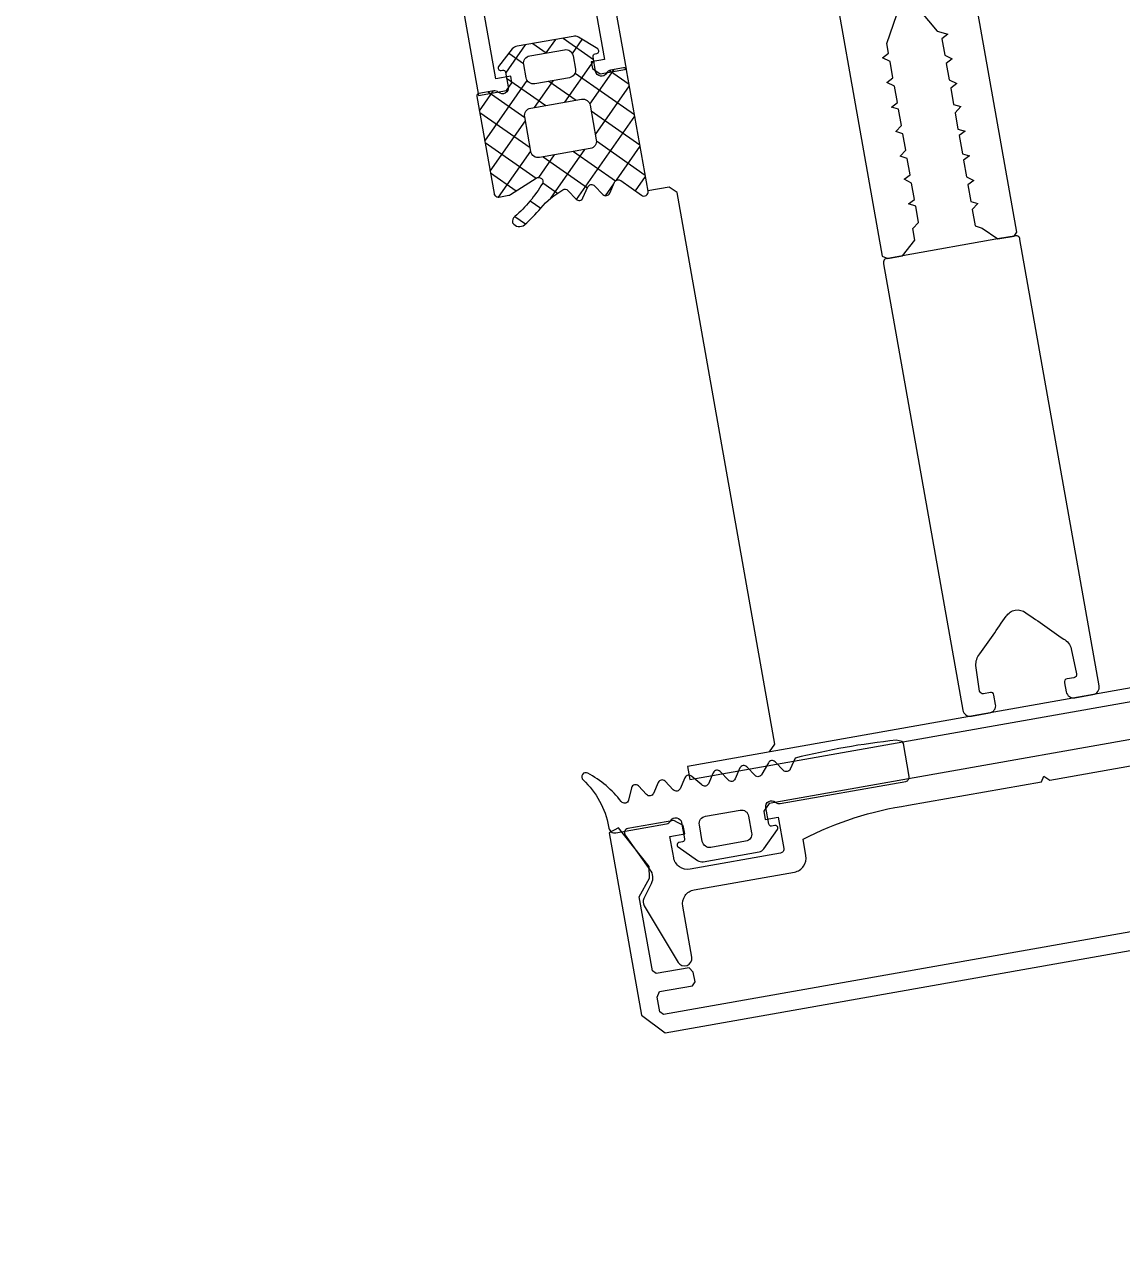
# Model space of a CAD drawing. Header units: millimetres. Extents: x -8417289 to 9420486, y 0 to 208205.
# Drawn here: x -196674 to -196593.8, y 105865.2 to 105954 of the extents above; entities that cross this region are included whole.
import ezdxf
from ezdxf import colors
from ezdxf.entities.mleader import LeaderData, LeaderLine
from ezdxf.math import Vec2, Vec3

# ---------------------------------------------------------------- set-up
doc = ezdxf.new("R2010")
doc.units = ezdxf.units.MM
doc.header["$MEASUREMENT"] = 0
doc.layers.get('0').update_dxf_attribs({"color": 250, "lineweight": 9})
for name, color, linetype, lineweight in [('_АР ТЕКСТ', 250, 'Continuous', 25), ('АР_Отметки', 250, 'Continuous', 15), ('АР_Перегородки витражные', 152, 'Continuous', 13), ('АР_Размеры нов.', 15, 'Continuous', 0), ('АР_Сущ Несущая стена', 216, 'Continuous', 30)]:
    doc.layers.add(name, color=color, linetype=linetype, lineweight=lineweight)
doc.layers.get('АР_Размеры нов.').off()
doc.styles.add('ISOCPEUR', font='isocpeur.TTF', dxfattribs={"width": 0.7})

# ---------------------------------------------------------------- blocks, each defined once
blk = doc.blocks.new('_DotSmall')
at = {"color": 0, "linetype": 'ByBlock', "const_width": 0.5}
blk.add_lwpolyline([(-0.0625, 0, 1), (0.0625, 0, 1)], format="xyb", close=True, dxfattribs=at)
blk = doc.blocks.new('стойка витр.')
h = blk.add_hatch()
h.set_pattern_fill('ANSI37', scale=0.5, angle=-69.23283665521843)
h.set_pattern_definition([(335.7671633447816, (-69115.31625940584, 318510.9409690977), (0.6515825639889636, 1.447617495164233), []), (65.76716334478155, (-69115.31625940584, 318510.9409690977), (-1.447617495164233, 0.6515825639889636), [])])
edge = h.paths.add_edge_path()
edge.add_line((-22.69442369043827, 14.13646889062511), (-23.03581465108437, 15.03674084689555))
edge.add_arc((-23.43472203482704, 14.88552442783714), 0.426606969231953, 20.76054121617168, 72.29995807937499)
edge.add_arc((-23.17519432072194, 15.69843630689562), 0.4267278803337561, 110.7639791014305, 252.28796188313498, ccw=False)
edge.add_line((-23.32647754022037, 16.09744767434313), (-22.30045238576713, 16.48652534212306))
edge.add_arc((-22.23557122191811, 16.31559297980009), 0.1828317202011609, 20.74895968860318, 110.7853670150393, ccw=False)
edge.add_line((-22.06459766681655, 16.38036551539699), (-22.02136925791274, 16.26636916297139))
edge.add_arc((-21.85036169383434, 16.33121481389334), 0.1828894349477776, 200.7666051414026, 335.7779732891441)
edge.add_line((-21.68357339510112, 16.25618009645405), (-21.08991230116226, 17.78525728297245))
edge.add_arc((-21.70321396183568, 17.95657679537892), 0.6367804192309714, 344.3928406199507, 381.7248777476984)
edge.add_line((-21.1116628201562, 18.19228116337763), (-22.58147269752226, 22.06827310883818))
edge.add_arc((-23.18057156739388, 21.852472630542), 0.6367804192296693, 19.80944894391843, 57.14148607166609)
edge.add_line((-22.83507592984824, 22.38737642259366), (-24.29334917705273, 23.13834224954917))
edge.add_arc((-24.36844682475663, 22.97158227615987), 0.1828894349476184, 65.75635339884347, 200.7677215648203)
edge.add_line((-24.53945312526776, 22.90673329312267), (-24.49622471639304, 22.79273694081348))
edge.add_arc((-24.66715707872659, 22.7278557770023), 0.1828317201976129, -69.25104032206309, 20.78536700277641, ccw=False)
edge.add_line((-24.60238454316277, 22.55688222189201), (-25.62840969761601, 22.16780455411208))
edge.add_arc((-25.77973726672901, 22.56679910380675), 0.4267278803402734, 149.2463648073436, 290.7703475895543, ccw=False)
edge.add_arc((-26.51302534269302, 23.00322659508151), 0.4266069692186295, 329.2343686070108, 380.7737854734352)
edge.add_line((-26.11415292418678, 23.1545352198882), (-26.50320860397187, 24.18050239048171))
edge.add_arc((-26.6741821590871, 24.11572985494814), 0.1828317201915107, 20.74895966852365, 110.7853670116034)
edge.add_line((-26.73906332292245, 24.28666221726598), (-33.46508004333009, 21.73609814226074))
edge.add_arc((-33.37260125833668, 21.44478009969028), 0.3056444463767395, 107.6120180140902, 200.6882886899978)
edge.add_line((-33.6585366082727, 21.33680091994756), (-33.39916615508264, 20.65282280623796))
edge.add_arc((-33.11489203283651, 20.76049792175978), 0.3039830703862393, 200.7452912846324, 225.8123610097134)
edge.add_line((-33.32677140043234, 20.54252351805917), (-31.79381202385412, 18.90709041146329))
edge.add_arc((-32.0063560722166, 18.68866847666476), 0.3047673113958362, -108.86283880448178, 45.781400895661875, ccw=False)
edge.add_arc((-28.70749382052437, 27.75544220980088), 9.952967568180252, 231.9543329511108, 250.0411665169116, ccw=False)
edge.add_arc((-35.13741779119496, 19.64784166335459), 0.4002801790554734, 42.30928712460122, 119.2250395725891)
edge.add_arc((-34.91139847875967, 19.56672148584141), 0.6024183835395109, 134.3950067436913, 228.6478049676944)
edge.add_arc((-28.53884731806517, 27.80771469972205), 11.01872594929672, 232.0873456721725, 240.8889416158169)
edge.add_arc((-36.88860151399224, 12.8729826853881), 6.091684827127049, 40.75890454826748, 60.61437004968877, ccw=False)
edge.add_arc((-32.50226594848368, 16.64775385941913), 0.3047655738188228, -34.89587558046088, 41.60271899476669, ccw=False)
edge.add_line((-32.25229934006347, 16.47340148731018), (-32.76342180219945, 15.75802363698313))
edge.add_arc((-32.51342051808022, 15.58368567090239), 0.3047857747310843, 145.1100748179471, 256.4242518685471)
edge.add_line((-32.58496309185284, 15.28741547561367), (-31.72801335877739, 15.09082250765641))
edge.add_arc((-31.79955593254474, 14.79455231235153), 0.3047857747455557, -34.88992517811971, 76.42425187022229, ccw=False)
edge.add_line((-31.54955464840168, 14.62021434627968), (-32.06065512256464, 13.90477851201285))
edge.add_arc((-31.81065383841726, 13.73044054594722), 0.304785774745541, 145.1100748233031, 256.4242518693868)
edge.add_line((-31.88219641218893, 13.4341703506434), (-31.02524667911348, 13.23757738269342))
edge.add_arc((-31.09682011228135, 12.94126594878393), 0.3048331054871362, -24.2246592297883, 76.42043308581259, ccw=False)
edge.add_line((-30.81882951050648, 12.81618818287097), (-31.59985344059533, 11.12048939903616))
edge.add_arc((-31.32187980059053, 10.99539431777895), 0.3048247429134716, 155.7710645559098, 290.7402899417831)
edge.add_line((-31.21393143609748, 10.71032366952568), (-22.80062470957637, 13.90072279884771))
edge.add_arc((-22.86539724513609, 14.07169635396312), 0.1828317202009504, 290.7489596761703, 380.7489600455551)
edge = h.paths.add_edge_path(flags=16)
edge.add_line((-23.10434971895302, 21.04022295145114), (-22.19142218885827, 18.63276889372355))
edge.add_arc((-22.69773797682865, 18.4407695405971), 0.5414973949605305, -69.23283665472542, 20.767163345274582, ccw=False)
edge.add_line((-22.5057386237022, 17.93445375262672), (-23.43116100440966, 17.58352553217992))
edge.add_arc((-23.62316035752519, 18.08984132014666), 0.5414973949532591, 200.7671633443313, 290.7671633443313, ccw=False)
edge.add_line((-24.12947614549194, 17.89784196703113), (-25.04240367558668, 20.30529602475872))
edge.add_arc((-24.53608788761267, 20.4972953778888), 0.541497394965222, 110.76716334549809, 200.7671633454981, ccw=False)
edge.add_line((-24.72808724074275, 21.00361116586282), (-23.80266486003529, 21.35453938630963))
edge.add_arc((-23.6106655069234, 20.84822359833925), 0.5414973949553709, 20.767163343835023, 110.767163343835, ccw=False)
edge = h.paths.add_edge_path(flags=16)
edge.add_line((-26.85119390953332, 20.26120087689196), (-25.51269974335446, 16.73149769075098))
edge.add_arc((-26.01901553132848, 16.5394983376209), 0.541497394965222, -69.23283665450191, 20.76716334549809, ccw=False)
edge.add_line((-25.82701617819839, 16.03318254964688), (-28.23444912247942, 15.12026302596496))
edge.add_arc((-28.4264484756095, 15.62657881394625), 0.5414973949720253, 200.7671633452251, 290.76716334522513, ccw=False)
edge.add_line((-28.9327642635908, 15.43457946081617), (-30.27125842979876, 18.96428264696442))
edge.add_arc((-29.76494264181383, 19.15628200007632), 0.5414973949689773, 110.76716334328901, 200.767163343289, ccw=False)
edge.add_line((-29.95694199492573, 19.66259778806125), (-27.5495090506447, 20.57551731175045))
edge.add_arc((-27.35750969751825, 20.06920152376551), 0.541497394974137, 20.767163344728715, 110.76716334472869, ccw=False)
at = {"lineweight": 0, "ltscale": 100, "transparency": 33554687}
for points in [[(65.92687011216185, 59.2824299609274), (-26.6419368966599, 24.17953274302999), (-25.90703195796232, 22.24153677027789), (-25.27813291337225, 21.95846499659092), (-24.82208952034125, 22.13140062004823), (-25.21116718812846, 23.15742577453057), (-20.53714279274573, 24.92985650197079)], [(-17.68393587967148, 17.40574934773758), (-22.35796027505421, 15.63331862029736), (-22.70380953396671, 16.54534742246324), (-23.1598529269977, 16.37241179900593), (-23.44292470067739, 15.74351275440858), (-22.75122618288151, 13.91945515007683), (-17.16517298531835, 16.03773513642955)], [(-4.8720624113339, 3.563811556159635), (-32.68827406296623, -6.984337978748954), (-32.78663952485658, -7.412805841304362), (-32.39756185706938, -8.438830995786702), (-31.09647737510386, -9.118948907402228), (-30.2985029091069, -8.81635004535201), (-29.78357822878752, -9.142708211846184), (-28.64349873815081, -8.710380147196702), (-28.58844165704795, -8.16787993638718), (-28.18751332900138, -8.537466511741513), (-27.04754980615689, -8.105182423096267), (-26.87849637278123, -7.51945380341931), (-26.47751006082399, -7.889018390778801), (-25.33748855406884, -7.456712314131437), (-25.28243147299509, -6.914212103321915), (-24.7675067926466, -7.240570269808813), (-23.62748528589145, -6.808264193168725), (-23.5724282048177, -6.265763982351928), (-23.05744554058765, -6.592100160843984), (-21.91748201774317, -6.159816072198737), (-21.86242493664031, -5.617315861389216), (-21.46149660859373, -5.986902436743549), (-20.32147510183859, -5.554596360096184), (-20.15236368455226, -4.968845752424386), (-19.75143535650568, -5.338432327778719), (-18.6114718336612, -4.906148239133472), (-18.44241840028553, -4.320419619456516), (-18.0414320883574, -4.689984206808731), (-17.35739599072258, -4.430591765623831), (-15.14439867439796, -4.764904394331097)], [(-14.53915697429329, -6.360969294146344), (-15.78927863537683, -7.87813783652382), (-15.87193323494284, -8.691881148712127), (-16.27286156296032, -8.322294573416002), (-17.41288306971546, -8.754600650063367), (-17.58193650312023, -9.340329269682115), (-17.9828648311377, -8.97074269438599), (-19.12288633789285, -9.403048771026079), (-19.29193977129762, -9.988777390644827), (-19.69292608322576, -9.61921280335082), (-20.83288960607024, -10.05149689199607), (-20.8879466871731, -10.59399710274738), (-21.40287136749248, -10.26763893631141), (-22.54295085812919, -10.6999670009609), (-22.59800793926115, -11.24246721171221), (-22.99893626727862, -10.87288063641608), (-24.25289614239591, -11.34839313392149), (-24.30795322352787, -11.89089334468008), (-24.70893953545601, -11.52132875738607), (-25.84896104221116, -11.95363483402616), (-26.01801447558682, -12.53936345364491), (-26.4189428036334, -12.16977687834878), (-27.55896431035944, -12.60208295499615), (-27.61402139149141, -13.14458316574746), (-28.12900405569235, -12.81824698731361), (-29.26896757853683, -13.25053107595886), (-29.32402465966879, -13.79303128671745), (-29.89022619093885, -15.05085136390699), (-29.45792011427693, -16.19087287064031), (-29.14341260807123, -16.33238676948531), (-1.327200956468005, -5.784237234569446)], [(-69.8438361948356, -5.633594956780144), (-69.21493715024553, -5.916666730459838), (-30.90838462579995, 8.609511357899464), (-30.62531285212026, 9.238410402496811), (-31.1873041553481, 10.72042096611403)], [(-68.58632373265573, -58.46540642052423), (-90.15068845250062, -1.598661102303595), (-90.00917455367744, -1.284153596119722), (-88.98317839115043, -0.8950869223335758), (-88.55468153662514, -0.9934413902010419), (-87.69009137133253, -3.273426419786119), (-87.37564184903749, -3.414962306625966), (-86.69163474338711, -3.155580859434849), (-86.43607351230457, -2.797891934278596), (-87.30066367759719, -0.5179069046935183), (-87.1591497787449, -0.2033993985096458), (-82.02911098225741, 1.741955958394101), (-80.54324021661887, 1.262233232868311), (-79.70200834979187, 1.450846736610401), (-77.34320693471818, 4.170836259007046), (-77.83057009245385, 4.768357554989052), (-90.48468705118285, -0.0301937209587777), (-91.4479567084054, -1.960141251613095), (-69.79711318280897, -59.05493725829001)]]:
    blk.add_lwpolyline(points, dxfattribs=at)
at = {"color": 7, "lineweight": 0, "ltscale": 100, "transparency": 33554687}
for points in [[(-22.69442369043827, 14.13646889062511), (-23.03581465108437, 15.03674084689555, 0.2287523810762611), (-23.30501911480678, 15.29193636016134, -0.7101639231358212), (-23.32647754022037, 16.09744767434313), (-22.30045238576713, 16.48652534212306, -0.4143996870914876), (-22.06459766681655, 16.38036551539699), (-22.02136925791274, 16.26636916297139, 0.6682503890445888), (-21.68357339510112, 16.25618009645405), (-21.08991230116226, 17.78525728297245, 0.1643479059441302), (-21.1116628201562, 18.19228116337763), (-22.58147269752226, 22.06827310883818, 0.1643479059441302), (-22.83507592984824, 22.38737642259366), (-24.29334917705273, 23.13834224954917, 0.6682503891596868), (-24.53945312526776, 22.90673329312267), (-24.49622471639304, 22.79273694081348, -0.4143996870833266), (-24.60238454316277, 22.55688222189201), (-25.62840969761601, 22.16780455411208, -0.7101639231391418), (-26.14645609946456, 22.78500538597291, 0.2287523810910513), (-26.11415292418678, 23.1545352198882), (-26.50320860397187, 24.18050239048171, 0.4143996871765861), (-26.73906332292245, 24.28666221726598), (-33.46508004333009, 21.73609814226074, 0.4300281847644905), (-33.6585366082727, 21.33680091994756), (-33.39916615508264, 20.65282280623796, 0.1098139781175365), (-33.32677140043234, 20.54252351805917), (-31.79381202385412, 18.90709041146329, -0.8000358277039689), (-32.10488848172827, 18.40026861818478, -0.07908294790216032), (-34.84140179419774, 19.91728321780829, 0.3488032577412263), (-35.33285102594527, 19.99716969329165, 0.4361245879823007), (-35.30940773655311, 19.11450854978466, 0.03842309887939363), (-33.89950172111276, 18.18089248692559, -0.08685322061285544), (-32.2743724368047, 16.85010652759956, -0.3467629046601076), (-32.25229934006347, 16.47340148731018), (-32.76342180219945, 15.75802363698313, 0.5278770357902526), (-32.58496309185284, 15.28741547561367), (-31.72801335877739, 15.09082250765641, -0.5278770357776507), (-31.54955464840168, 14.62021434627968), (-32.06065512256464, 13.90477851201285, 0.5278770357650493), (-31.88219641218893, 13.4341703506434), (-31.02524667911348, 13.23757738269342, -0.4697389635461835), (-30.81882951050648, 12.81618818287097), (-31.59985344059533, 11.12048939903616, 0.667984424932516), (-31.21393143609748, 10.71032366952568), (-22.80062470957637, 13.90072279884771, 0.4142135642613711)], [(-74.06369480097783, 3.308391450875206, 0.5779496213016146), (-74.28822709678207, 3.786457927264564), (-75.21591578132939, 3.825837128097191, -0.615333828900983), (-75.41972296024323, 4.330405631961185, 0.1014034095220688), (-73.83454927545972, 7.11715754520992, 0.8870851218243345), (-74.38353605600423, 7.372048574252403, -0.1649969122064492), (-77.37516639285604, 4.905523520799761), (-77.48916274512885, 4.862295111939602, 0.4143043114941015), (-77.73690205768798, 4.311953389369592), (-76.39677740688785, 0.7779505007420084, 0.2286961432583318), (-76.12757003956358, 0.5227576163306367, -0.3190489133936659), (-75.8308042481076, 0.1276532846095506, -0.3190018552396916), (-76.10608007785049, -0.2827473570214352), (-77.2460725926212, -0.7150424396677408, -0.4143996870833266), (-77.48192731157178, -0.6088826129343943), (-77.5683841292921, -0.380889908366953, 0.6683385997492722), (-77.90615079682902, -0.370689789611788), (-78.61388821495348, -1.942959389103635, 0.1988829373258806), (-78.62659800215624, -2.362689632165711), (-77.15678812476108, -6.238681577618991, 0.1988829373551211), (-76.86896414318471, -6.544446800158767), (-75.29665854779887, -7.25210424636316, 0.6683385997492723), (-75.05058378231479, -7.020506375207333), (-75.13704060006421, -6.792513670639892, -0.4143996870833266), (-75.03088077326538, -6.556658951718418), (-73.89088825849467, -6.124363869072113, -0.7102015621310012), (-73.37286607688293, -6.741579856578028, 0.2286961432583318), (-73.40517316877958, -7.111109647914418), (-70.10181337440736, -15.82230158713355, 0.414362099440266), (-69.70872084749863, -15.99923473002855), (-67.42870682594366, -15.13463357074215, 0.1511707915363169), (-67.28675684856717, -15.02397433044825), (-67.28408048482379, -14.56993261339812, 0.03540799054371244), (-69.94453478069045, -7.554127657436766), (-70.80145552181057, -7.357523695485725, -0.527867958552825), (-70.9799117797229, -6.88692200143123), (-70.46881830951315, -6.171555145097955, 0.5278679585528249), (-70.64727456742548, -5.700953451043461), (-71.54744570542243, -5.39029515288712, -0.527867958552825), (-71.72590196330566, -4.91969345882535), (-71.21480849309592, -4.20432660249935, 0.5278679585528249), (-71.39326475097914, -3.733724908495788), (-72.25018549209926, -3.537120946544746, -0.527867958552825), (-72.4286417500116, -3.066519252482976), (-71.91757026780397, -2.351094412268139, 0.5278679585717272), (-72.0960265256872, -1.880492718206369), (-72.95294726680731, -1.683888756255328, -0.5278679585717273), (-73.13140352474875, -1.213287062200834), (-72.66353846338461, -0.3839238536165794, 0.5278679585528249), (-72.84199472126784, 0.08667784044519067), (-73.69893745039008, 0.2833397862850688, -0.5278679585717273), (-73.8773937083024, 0.753941480339563), (-73.36630023809266, 1.469308336665563, 0.5278679585717272), (-73.5447564960632, 1.939910030763713), (-74.40167723721243, 2.136513992714754, -0.5278679585528251), (-74.58013349509565, 2.607115686776524)]]:
    blk.add_lwpolyline(points, format="xyb", close=True, dxfattribs=at)
for points in [[(-26.73906332292245, 24.28666221726598), (-26.73906332292245, 24.28666221726598)], [(-22.80062470957637, 13.90072279884771), (-22.80062470957637, 13.90072279884771)], [(-72.00534459005576, 0.06645459306309931), (-72.91737339223619, -0.2793946658493951)]]:
    blk.add_lwpolyline(points, dxfattribs=at)
at = {"color": 7}
for points in [[(-23.10434971895302, 21.04022295145114), (-22.19142218885827, 18.63276889372355, -0.414213562373095), (-22.5057386237022, 17.93445375262672), (-23.43116100440966, 17.58352553217992, -0.414213562373095), (-24.12947614549194, 17.89784196703113), (-25.04240367558668, 20.30529602475872, -0.414213562373095), (-24.72808724074275, 21.00361116586282), (-23.80266486003529, 21.35453938630963, -0.414213562373095)], [(-26.85119390953332, 20.26120087689196), (-25.51269974335446, 16.73149769075098, -0.414213562373095), (-25.82701617819839, 16.03318254964688), (-28.23444912247942, 15.12026302596496, -0.414213562373095), (-28.9327642635908, 15.43457946081617), (-30.27125842979876, 18.96428264696442, -0.414213562373095), (-29.95694199492573, 19.66259778806125), (-27.5495090506447, 20.57551731175045, -0.414213562373095)], [(-75.33468511578394, -1.905527627641277), (-74.42175758568919, -4.312981685368868, -0.414213562373095), (-74.73607402053312, -5.011296826465696), (-75.88953189010499, -5.44869808882504, -0.414213562373095), (-76.58784703121637, -5.134381653973833), (-77.50077456128201, -2.726927596246242, -0.414213562373095), (-77.18645812643808, -2.028612455142138), (-76.03300025686622, -1.591211192782794, -0.414213562373095)]]:
    blk.add_lwpolyline(points, format="xyb", close=True, dxfattribs=at)
at = {"lineweight": 0, "ltscale": 100, "transparency": 33554687}
blk.add_lwpolyline([(-59.28629948117305, -43.93455252060812), (-73.55412178576807, -6.30930235532287), (-74.18304982228437, -6.026241575636959), (-74.75303158370662, -6.242383619959583), (-74.40718232482322, -7.154412422125461), (-76.57319999407628, -7.975785172551696, -0.414362099391309), (-76.9662925209559, -7.798852029714908), (-79.34394296052051, -1.52882071842032, -0.4143260923197838), (-78.74236241533072, -0.1922330582674476), (-77.26035185172805, 0.3697582449676702), (-76.87127418394084, -0.6562669095073943), (-76.3012924225186, -0.4401248651847709), (-76.06142006575828, 0.3027815256646136), (-77.27188147796551, 3.494853341355338, 0.5512236456822476), (-77.7769173583074, 3.597680757055059), (-79.92338595120236, 1.349376512123854, -0.2673491356416615), (-80.91622193696094, 1.059369939495809), (-82.0875922003761, 1.397509788286698, 0.2496293600316565), (-82.58705019962508, 1.269536347390385), (-86.19986947378493, -1.925987660470128, 0.8270430078467679), (-85.63532520958688, -2.84412238272489), (-82.10129332900397, -1.503986737930973, -0.4143260923197836), (-80.76472567670862, -2.105611734441482), (-78.12768279598095, -9.059679143334506, 0.4143260923033303), (-76.7911151413573, -9.661304145942267), (-75.65109363460215, -9.228998069294903, -0.08279896819570452), (-71.78454054114991, -16.33338165576424), (-68.2828855071275, -25.56749207813118), (-67.85441064060433, -25.66578856210981), (-68.06674346281216, -26.13747383952432), (-64.60831683766446, -35.257587909633, -0.08279896819570452)], format="xyb", dxfattribs=at)
blk.add_lwpolyline([(-72.91737339223619, -0.2793946658493951), (-54.81141330953687, -48.02608389785019), (-53.89938450735644, -47.68023463893769), (-72.00534459005576, 0.06645459306309931)], close=True)
blk.add_lwpolyline([(-32.39756185706938, -8.438830995786702), (-32.78663952485658, -7.412805841304362, 0.5239329190821609), (-33.2204523376422, -7.186144611914642), (-64.21182667926769, -18.93829823563283, 0.4143255057077639), (-64.53033920991584, -19.64587643784762), (-64.05480472955969, -20.89989428329136, 0.410627156480438), (-63.35370618529851, -21.2207818566676), (-62.72021259606117, -20.98055557451153, 0.4925517741577297), (-62.57218080674647, -20.68314875576471), (-62.75156135272118, -20.21010964907327, -0.4411110715409258), (-62.61002546586678, -19.89566012677096), (-60.83807044223067, -19.28752400128724, -0.2080566110632873), (-59.94503853938659, -19.40384657128016, -1.575399656426527e-05), (-56.87977393603069, -20.78551547546522, -0.4398191101055806), (-56.36006749374792, -22.15601788895583, -1.575399656426528e-05), (-57.73845635901671, -25.2227588602982, -0.2080566110632873), (-58.32981322327396, -25.9019745689875), (-60.05946139091975, -26.62167684709857, -0.4411110715409258), (-60.37391091321479, -26.48014096025872), (-60.5532914591895, -26.00710185356729, 0.4925517741577297), (-60.86130306290579, -25.88263065828505), (-61.49479665214312, -26.12285694043385, 0.410627156480438), (-61.80683951149695, -26.82793655114801), (-61.3313050311408, -28.08195439658448, 0.4143255057077639), (-60.62370682114852, -28.40042247599195), (-29.6323624739598, -16.64818975485105, 0.5239329190821609), (-29.45792011430603, -16.19087287058937), (-29.84699778209324, -15.16484771611431)], format="xyb", close=True, dxfattribs=at)
at = {"color": 7, "lineweight": 0, "ltscale": 100, "transparency": 33554687}
blk.add_arc((-33.37357679728302, 21.44486016019073), 0.304760386648688, 110.7561904730667, 200.7778938289061, dxfattribs=at)
blk = doc.blocks.new('A$Cf7573d2c')
at = {"layer": 'АР_Перегородки витражные', "rotation": 80.28340479355269}
blk.add_blockref('стойка витр.', (29.17858439369593, -60.01344902928395), dxfattribs=at)
blk = doc.blocks.new('A$Cec9b444d')
at = {"color": 241, "ltscale": 100, "true_color": 0xf7abae, "rotation": 359}
blk.add_blockref('A$Cf7573d2c', (-2406.342871125562, -6569.669669666932), dxfattribs=at)

msp = doc.modelspace()

# ---------------------------------------------------------------- linework, layer by layer
at = {"layer": 'АР_Сущ Несущая стена', "lineweight": 18, "ltscale": 100}
msp.add_arc((-197116.3547424845, 115484.5892881857), 9778.654617052323, 272.5925479651556, 356.6353913736798, dxfattribs=at)

# ---------------------------------------------------------------- block references
at = {"layer": 'АР_Размеры нов.', "ltscale": 100}
msp.add_blockref('A$Cec9b444d', (-194233.915110983, 112600.6824583525), dxfattribs=at)

# ---------------------------------------------------------------- leaders
at = {"layer": '_АР ТЕКСТ'}
ml = msp.add_multileader_mtext('Standard', dxfattribs=at)
ml.set_content('{\\W0.8;-2,550}', color=256, style='ISOCPEUR')
ml.set_leader_properties(color=256, linetype='Continuous', lineweight=-1)
ml.set_arrow_properties(name='DOTSMALL')
ml.build(insert=Vec2(0, 0))
ml.multileader.update_dxf_attribs({"has_text_frame": 1, "text_left_attachment_type": 4, "text_right_attachment_type": 4, "dogleg_length": 100, "arrow_head_size": 180})
ctx = ml.context
ctx.base_point, ctx.char_height, ctx.arrow_head_size, ctx.landing_gap_size, ctx.plane_origin = Vec3(-302775.822290387, 123943.2638625839, -1.961751612303354), 250, 180, 50, Vec3(-302295.4889269536, 121699.245469789, -1.961751612303354)
ctx.left_attachment, ctx.right_attachment = 4, 4
notes = []
notes.append((ctx, [(0, (0, 0, 0), (0, 0), (1, 0), 1, [])]))
ctx.mtext.insert, ctx.mtext.width, ctx.mtext.defined_height, ctx.mtext.line_spacing_style, ctx.mtext.flow_direction = Vec3(-302725.822290387, 124276.5971959173, -1.961751612303354), 801.0864057841361, 330.709552927064, 2, 5
ml = msp.add_multileader_mtext('Standard', dxfattribs=at)
ml.set_content('{\\W0.8;-2,550}', color=256, style='ISOCPEUR')
ml.set_leader_properties(color=256, linetype='Continuous', lineweight=-1)
ml.set_arrow_properties(name='DOTSMALL')
ml.build(insert=Vec2(0, 0))
ml.multileader.update_dxf_attribs({"has_text_frame": 1, "text_left_attachment_type": 4, "text_right_attachment_type": 4, "dogleg_length": 100, "arrow_head_size": 180})
ctx = ml.context
ctx.base_point, ctx.char_height, ctx.arrow_head_size, ctx.landing_gap_size, ctx.plane_origin = Vec3(-314736.0148765142, 120073.2763382189, -1.961751612303354), 250, 180, 50, Vec3(-314255.6815130808, 117829.2579454239, -1.961751612303354)
ctx.left_attachment, ctx.right_attachment = 4, 4
notes.append((ctx, [(0, (0, 0, 0), (0, 0), (1, 0), 1, [])]))
ctx.mtext.insert, ctx.mtext.width, ctx.mtext.defined_height, ctx.mtext.line_spacing_style, ctx.mtext.flow_direction = Vec3(-314686.0148765142, 120406.6096715522, -1.961751612303354), 801.0864057841361, 330.709552927064, 2, 5
at = {"layer": 'АР_Отметки'}
ml = msp.add_multileader_mtext('Standard', dxfattribs=at)
ml.set_content('{\\W0.8;-2,250}', color=256, style='ISOCPEUR')
ml.set_leader_properties(color=256, linetype='Continuous', lineweight=-1)
ml.set_arrow_properties(name='DOTSMALL')
ml.build(insert=Vec2(0, 0))
ml.multileader.update_dxf_attribs({"has_text_frame": 1, "text_left_attachment_type": 4, "text_right_attachment_type": 4, "dogleg_length": 100, "arrow_head_size": 180})
ctx = ml.context
ctx.base_point, ctx.char_height, ctx.arrow_head_size, ctx.landing_gap_size, ctx.plane_origin = Vec3(-297233.6192957293, 128352.8588700729), 250, 180, 50, Vec3(-296855.5361043215, 126878.8351738673)
ctx.left_attachment, ctx.right_attachment = 4, 4
notes.append((ctx, [(0, (0, 0, 0), (0, 0), (1, 0), 1, [])]))
ctx.mtext.insert, ctx.mtext.width, ctx.mtext.defined_height, ctx.mtext.line_spacing_style, ctx.mtext.flow_direction = Vec3(-297183.6192957293, 128686.1922034062), 769.9889591111103, 343.8884462512117, 2, 5
ml = msp.add_multileader_mtext('Standard', dxfattribs=at)
ml.set_content('0,000', color=256, style='ISOCPEUR')
ml.set_leader_properties(color=256, linetype='Continuous', lineweight=-1)
ml.set_arrow_properties(name='DOTSMALL')
ml.build(insert=Vec2(0, 0))
ml.multileader.update_dxf_attribs({"has_text_frame": 1, "text_left_attachment_type": 4, "text_right_attachment_type": 4, "dogleg_length": 100, "arrow_head_size": 180})
ctx = ml.context
ctx.base_point, ctx.char_height, ctx.arrow_head_size, ctx.landing_gap_size, ctx.plane_origin = Vec3(-202684.2395502269, 121780.8524941115, -0.1595442850443263), 250, 180, 50, Vec3(-205755.3212658922, 120191.3039530797, -0.1595442850443263)
ctx.left_attachment, ctx.right_attachment = 4, 4
notes.append((ctx, [(0, (0, 0, 0), (0, 0), (1, 0), 1, [])]))
ctx.mtext.insert, ctx.mtext.width, ctx.mtext.line_spacing_style, ctx.mtext.flow_direction = Vec3(-202634.2395502269, 122114.1858274449, -0.1595442850443263), 852.6970314602484, 2, 5
ml = msp.add_multileader_mtext('Standard', dxfattribs=at)
ml.set_content('{\\W0.8;-2,250}', color=256, style='ISOCPEUR')
ml.set_leader_properties(color=256, linetype='Continuous', lineweight=-1)
ml.set_arrow_properties(name='DOTSMALL')
ml.build(insert=Vec2(0, 0))
ml.multileader.update_dxf_attribs({"has_text_frame": 1, "text_left_attachment_type": 4, "text_right_attachment_type": 4, "dogleg_length": 100, "arrow_head_size": 180})
ctx = ml.context
ctx.base_point, ctx.char_height, ctx.arrow_head_size, ctx.landing_gap_size, ctx.plane_origin = Vec3(-298305.7964583198, 120267.0421383413, 1.149675994230903e-08), 250, 180, 50, Vec3(-302964.3053933498, 116414.7346247101, 1.149675994230903e-08)
ctx.left_attachment, ctx.right_attachment = 4, 4
notes.append((ctx, [(0, (0, 0, 0), (0, 0), (1, 0), 1, [])]))
ctx.mtext.insert, ctx.mtext.width, ctx.mtext.defined_height, ctx.mtext.line_spacing_style, ctx.mtext.flow_direction = Vec3(-298255.7964583198, 120600.3754716746, 1.149675994230903e-08), 769.9889591111103, 343.8884462512117, 2, 5
ml = msp.add_multileader_mtext('Standard', dxfattribs=at)
ml.set_content('{\\W0.8;-2,250}', color=256, style='ISOCPEUR')
ml.set_leader_properties(color=256, linetype='Continuous', lineweight=-1)
ml.set_arrow_properties(name='DOTSMALL')
ml.build(insert=Vec2(0, 0))
ml.multileader.update_dxf_attribs({"has_text_frame": 1, "text_left_attachment_type": 4, "text_right_attachment_type": 4, "dogleg_length": 100, "arrow_head_size": 180})
ctx = ml.context
ctx.base_point, ctx.char_height, ctx.arrow_head_size, ctx.landing_gap_size, ctx.plane_origin = Vec3(-336127.5, 116985.8569053825, 1.149675994230903e-08), 250, 180, 50, Vec3(-337173.9636271417, 115928.762695511, 1.149675994230903e-08)
ctx.left_attachment, ctx.right_attachment = 4, 4
notes.append((ctx, [(0, (0, 0, 0), (0, 0), (1, 0), 1, [])]))
ctx.mtext.insert, ctx.mtext.width, ctx.mtext.defined_height, ctx.mtext.line_spacing_style, ctx.mtext.flow_direction = Vec3(-336077.5, 117319.1902387158, 1.149675994230903e-08), 769.9889591111103, 343.8884462512117, 2, 5
ml = msp.add_multileader_mtext('Standard', dxfattribs=at)
ml.set_content('{\\W0.8;-2,650}', color=256, style='ISOCPEUR')
ml.set_leader_properties(color=256, linetype='Continuous', lineweight=-1)
ml.set_arrow_properties(name='DOTSMALL')
ml.build(insert=Vec2(0, 0))
ml.multileader.update_dxf_attribs({"has_text_frame": 1, "text_left_attachment_type": 4, "text_right_attachment_type": 4, "dogleg_length": 100, "arrow_head_size": 180})
ctx = ml.context
ctx.base_point, ctx.char_height, ctx.arrow_head_size, ctx.landing_gap_size, ctx.plane_origin = Vec3(-302139.5, 114233.6666666667), 250, 180, 50, Vec3(-302336.2563643702, 112502.8541723344)
ctx.left_attachment, ctx.right_attachment = 4, 4
notes.append((ctx, [(0, (0, 0, 0), (0, 0), (1, 0), 1, [])]))
ctx.mtext.insert, ctx.mtext.width, ctx.mtext.defined_height, ctx.mtext.line_spacing_style, ctx.mtext.flow_direction = Vec3(-302089.5, 114567), 881.1857792269554, 430.9869369475685, 2, 5
for ctx, leaders in notes:
    for number, flags, end, landing, length, lines in leaders:
        leader = LeaderData()
        leader.index, (leader.has_last_leader_line, leader.has_dogleg_vector, leader.attachment_direction) = number, flags
        leader.last_leader_point, leader.dogleg_vector, leader.dogleg_length = Vec3(end), Vec3(landing), length
        for number, points, colour, breaks in lines:
            line = LeaderLine()
            line.index, line.vertices, line.color, line.breaks = number, Vec3.list(points), colors.encode_raw_color(colour), breaks
            leader.lines.append(line)
        ctx.leaders.append(leader)

doc.saveas('drawing.dxf')
